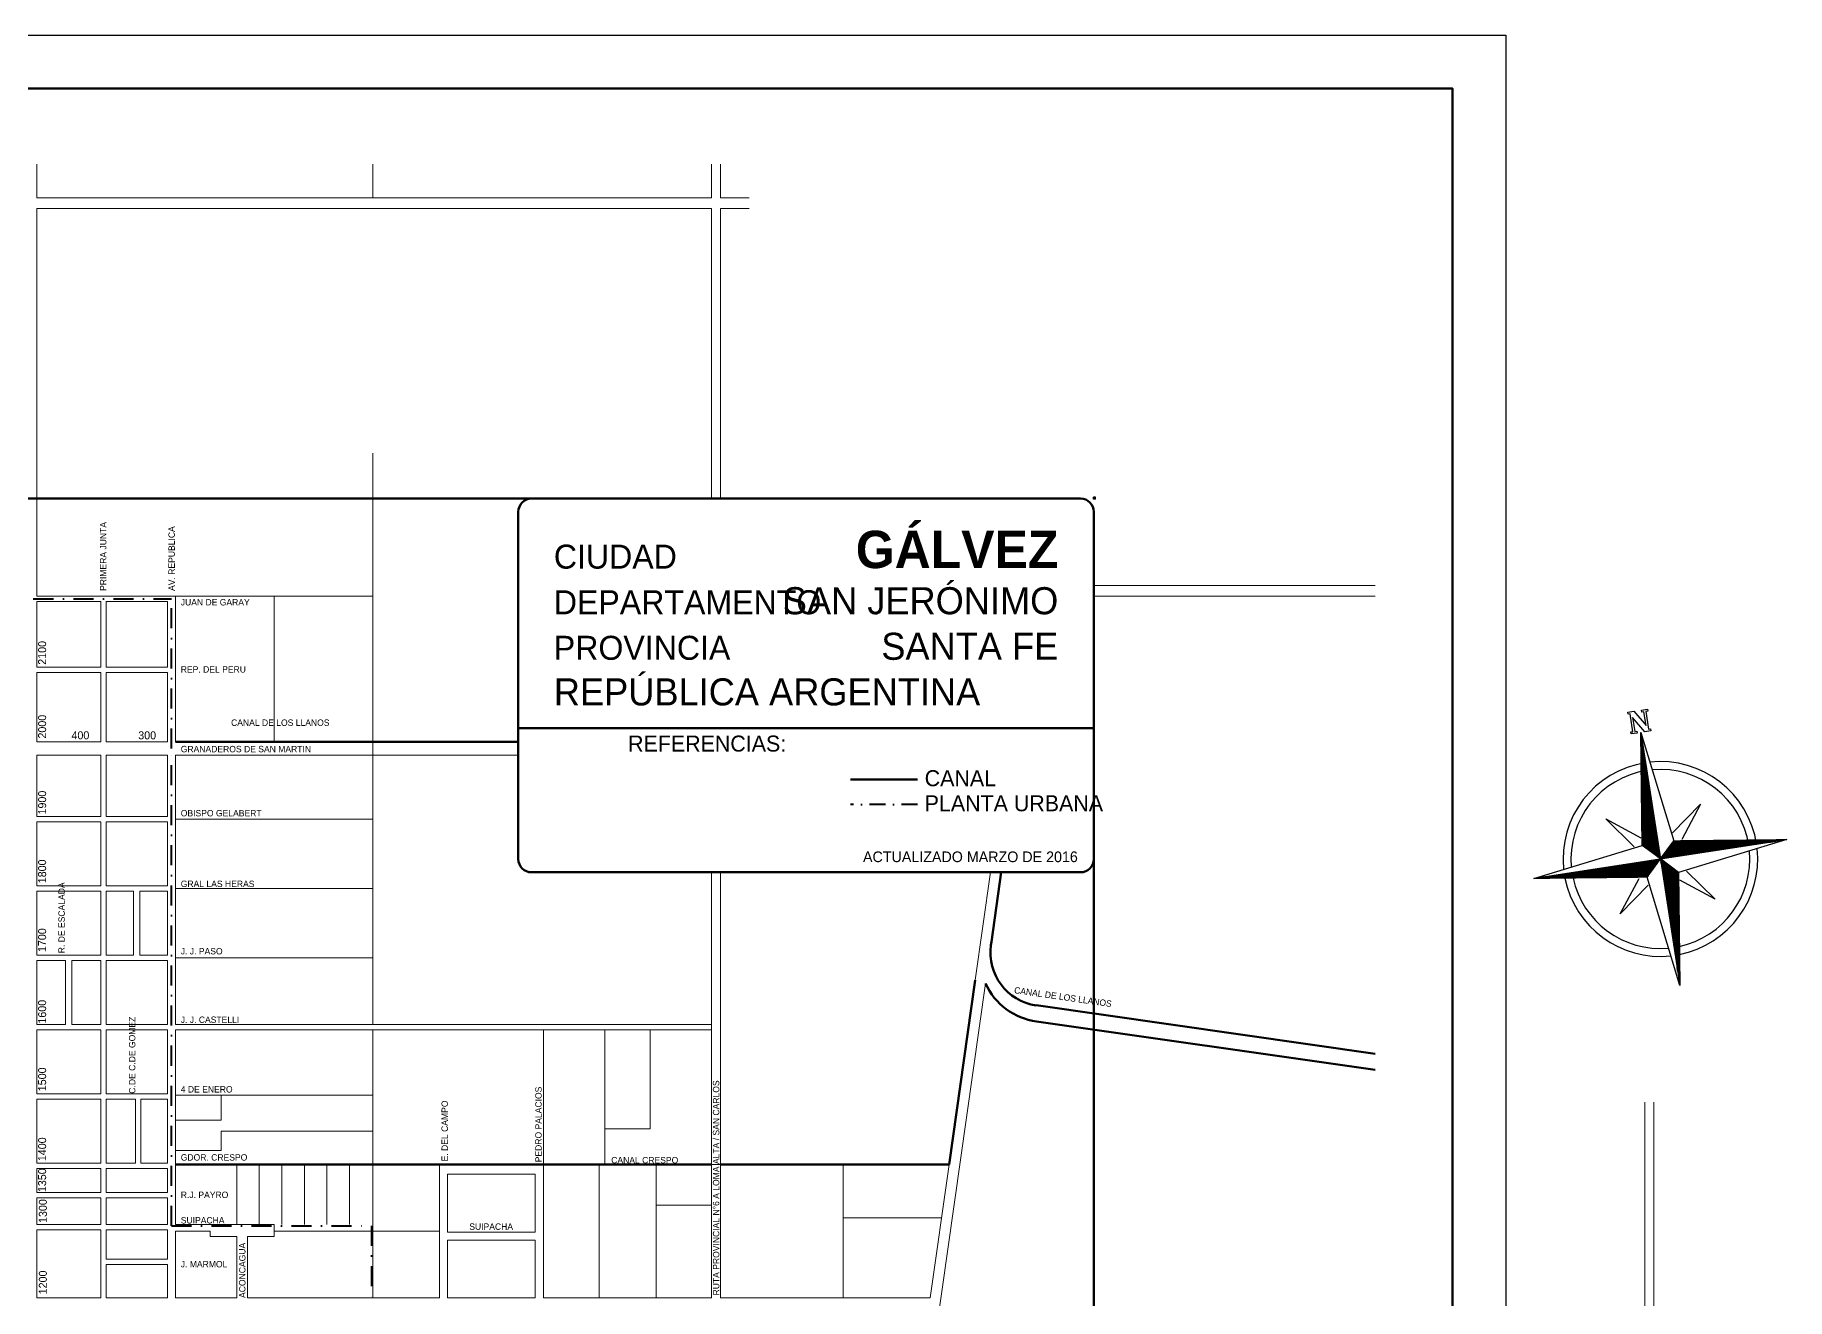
# Model space of a CAD drawing. Extents: x -88 to 6599, y -788 to 3582.
# Drawn here: x 2337 to 5621, y 1213 to 3582 of the extents above; entities that cross this region are included whole.
import ezdxf
from ezdxf.enums import TextEntityAlignment as Align

# ---------------------------------------------------------------- set-up
doc = ezdxf.new("R2010")
doc.units = 0
doc.header["$LTSCALE"] = 15
doc.header["$MEASUREMENT"] = 0
doc.header["$PDMODE"] = 2
doc.header["$PDSIZE"] = 3
doc.linetypes.add('DASHDOT', pattern=[1, 0.5, -0.25, 0, -0.25])
for name, color, linetype, lineweight in [('Calles Altura', 5, 'CONTINUOUS', 5), ('Calles Nombres', 7, 'CONTINUOUS', 5), ('Canal', 151, 'CONTINUOUS', 80), ('Limite PLANTA URBANA', 4, 'DASHDOT', 40), ('MANZANAS para imprimir', 7, 'CONTINUOUS', 20), ('ROTULO', 7, 'CONTINUOUS', 60)]:
    doc.layers.add(name, color=color, linetype=linetype, lineweight=lineweight)
doc.layers.add('NORTE', color=7, linetype='CONTINUOUS')
doc.styles.add('ARIAL', font='Abel-Regular.ttf')
doc.styles.add('TEXTO', font='Abel-Regular.ttf')

msp = doc.modelspace()

# ---------------------------------------------------------------- hatches: boundary and pattern name
at = {"layer": 'NORTE', "lineweight": -2, "ltscale": 2}
h = msp.add_hatch(dxfattribs=at)
h.set_pattern_fill('ANSI31', color=256, style=0)
h.paths.add_polyline_path([(5350, 2062.8), (5384.2, 2037.7), (5358.8, 2203.5, 0.015475), (5348.5, 2201.6)])
h.paths.add_polyline_path([(5356.5, 2218.1), (5347.8, 2274.9), (5348.4, 2216.6, -0.011298)])
h.paths.add_polyline_path([(5348.5, 2201.6, -0.015475), (5358.8, 2203.5), (5356.5, 2218.1, 0.011298), (5348.4, 2216.6)])
h = msp.add_hatch(dxfattribs=at)
h.set_pattern_fill('ANSI31', color=256, style=0)
h.paths.add_polyline_path([(5409.3, 2071.9), (5384.2, 2037.7), (5550, 2063.1, 0.015475), (5548.1, 2073.3)])
h.paths.add_polyline_path([(5548.1, 2073.3, -0.015475), (5550, 2063.1), (5564.6, 2065.4, 0.011298), (5563.2, 2073.5)])
h.paths.add_polyline_path([(5563.2, 2073.5, -0.011298), (5564.6, 2065.4), (5621.5, 2074.1)])
at = {"layer": 'NORTE'}
h = msp.add_hatch(dxfattribs=at)
h.set_pattern_fill('ANSI31', color=256, style=0)
h.paths.add_polyline_path([(5359.1, 2003.5), (5384.2, 2037.7), (5147, 2001.2), (5205.3, 2001.9), (5220.3, 2002)])
at = {"layer": 'NORTE', "lineweight": -2, "ltscale": 2}
h = msp.add_hatch(dxfattribs=at)
h.set_pattern_fill('ANSI31', color=256, style=0)
h.paths.add_polyline_path([(5418.4, 2012.6), (5384.2, 2037.7), (5420.6, 1800.4), (5420, 1858.7), (5419.9, 1873.8)])

# ---------------------------------------------------------------- linework, layer by layer
at = {"layer": 'Canal'}
for p, q in [((3243, 2257.3), (2600.2, 2257.3)), ((4129.1, 1876.4), (4129.9, 1882.5)), ((4050.6, 1464.9), (4099.4, 1810.8)), ((4213.9, 1763.4), (4849.7, 1672.5)), ((4214.6, 1733), (4849.7, 1642.2)), ((2600.2, 1464.9), (3605, 1464.9)), ((3622, 1464.9), (4050.6, 1464.9))]:
    msp.add_line(p, q, dxfattribs=at)
at = {"layer": 'Canal', "ltscale": 4}
msp.add_line((3991.7, 2186.6), (3865.7, 2186.6), dxfattribs=at)
at = {"layer": 'Canal', "ltscale": 2}
msp.add_line((4129.9, 1882.5), (4148.4, 2012.7), dxfattribs=at)
at = {"layer": 'Canal'}
for centre, radius, start in [((4228, 1862.3), 100, 171.9406), ((4232.3, 1856.7), 125, 204.8004)]:
    msp.add_arc(centre, radius, start, 261.8699, dxfattribs=at)
at = {"layer": 'Limite PLANTA URBANA', "ltscale": 5}
for p, q in [((756.7, 2525.1), (2592.7, 2525.1)), ((2592.7, 2244.8), (2592.7, 2525.1)), ((2592.7, 1349.9), (2592.7, 2244.8)), ((2592.7, 1349.9), (2967.6, 1349.9)), ((2967.6, 1349.9), (2967.6, 1204.9))]:
    msp.add_line(p, q, dxfattribs=at)
at = {"layer": 'Limite PLANTA URBANA', "ltscale": 4}
msp.add_line((3991.7, 2139.6), (3865.7, 2139.6), dxfattribs=at)
at = {"layer": 'MANZANAS para imprimir', "color": 0}
for p, q in [((2340.2, 3340.3), (2340.2, 3277.1)), ((2970.1, 3340.3), (2970.1, 3277.1)), ((3605, 3340.3), (3605, 3277.1)), ((3622, 3340.3), (3622, 3277.1)), ((3605, 3277.1), (2340.2, 3277.1)), ((3605, 3257.1), (2340.2, 3257.1)), ((2340.2, 3257.1), (2340.2, 2530.1)), ((3605, 3257.1), (2600.2, 3257.1)), ((3605, 2713.2), (3605, 3257.1)), ((3675.8, 3277.1), (3622, 3277.1)), ((3675.8, 3257.1), (3622, 3257.1)), ((3675.8, 3257.1), (3622, 3257.1)), ((3622, 3257.1), (3622, 2713.2)), ((2970.1, 2798.6), (2970.1, 1727.4)), ((2340.2, 2530.1), (2970.1, 2530.1)), ((2600.2, 2530.1), (2600.2, 2257.3)), ((2785.1, 2530.1), (2785.1, 2257.3)), ((4322, 2550.1), (4849.7, 2550.1)), ((4322, 2530.1), (4849.7, 2530.1)), ((4322, 2530.1), (4849.7, 2530.1)), ((2340.2, 2520.1), (2460.2, 2520.1)), ((2340.2, 2520.1), (2340.2, 2397.2)), ((2470.2, 2520.1), (2585.2, 2520.1)), ((2585.2, 2520.1), (2585.2, 2397.2)), ((2340.2, 2387.2), (2340.2, 2257.3)), ((2585.2, 2387.2), (2585.2, 2257.3)), ((2460.2, 2257.3), (2340.2, 2257.3)), ((2585.2, 2257.3), (2470.2, 2257.3)), ((2460.2, 2232.3), (2340.2, 2232.3)), ((2340.2, 2232.3), (2340.2, 2117.3)), ((2460.2, 2232.3), (2460.2, 2117.3)), ((2470.2, 2232.3), (2470.2, 2117.3)), ((2585.2, 2232.3), (2470.2, 2232.3)), ((2585.2, 2232.3), (2585.2, 2117.3)), ((2600.2, 2232.3), (2600.2, 1727.4)), ((3243, 2232.3), (2600.2, 2232.3)), ((2460.2, 2117.3), (2340.2, 2117.3)), ((2460.2, 2107.3), (2340.2, 2107.3)), ((2340.2, 2107.3), (2340.2, 1987.3)), ((2460.2, 2107.3), (2460.2, 1987.3)), ((2585.2, 2117.3), (2470.2, 2117.3)), ((2585.2, 2107.3), (2470.2, 2107.3)), ((2470.2, 2107.3), (2470.2, 1987.3)), ((2585.2, 2107.3), (2585.2, 1987.3)), ((2970.1, 2112.3), (2600.2, 2112.3)), ((3605, 1727.4), (3605, 2012.7)), ((3622, 2012.7), (3622, 1214.9)), ((4099.4, 1810.8), (4128.1, 2012.7)), ((4129.9, 1882.5), (4148.4, 2012.7)), ((2460.2, 1987.3), (2340.2, 1987.3)), ((2460.2, 1977.3), (2340.2, 1977.3)), ((2340.2, 1977.3), (2340.2, 1857.3)), ((2460.2, 1977.3), (2460.2, 1857.3)), ((2585.2, 1987.3), (2470.2, 1987.3)), ((2470.2, 1977.3), (2470.2, 1857.3)), ((2521.8, 1977.3), (2470.2, 1977.3)), ((2585.2, 1977.3), (2533.6, 1977.3)), ((2585.2, 1977.3), (2585.2, 1857.3)), ((2970.1, 1982.3), (2600.2, 1982.3)), ((2460.2, 1857.3), (2340.2, 1857.3)), ((2340.2, 1847.3), (2340.2, 1727.4)), ((2394.3, 1847.3), (2340.2, 1847.3)), ((2394.3, 1847.3), (2394.3, 1727.4)), ((2460.2, 1847.3), (2406.1, 1847.3)), ((2406.1, 1847.3), (2406.1, 1727.4)), ((2460.2, 1847.3), (2460.2, 1727.4)), ((2521.8, 1857.3), (2470.2, 1857.3)), ((2585.2, 1847.3), (2470.2, 1847.3)), ((2470.2, 1847.3), (2470.2, 1727.4)), ((2585.2, 1857.3), (2533.6, 1857.3)), ((2585.2, 1847.3), (2585.2, 1727.4)), ((2970.1, 1852.3), (2600.2, 1852.3)), ((2970.1, 1801.8), (2970.1, 1727.4)), ((3605, 1801.8), (3605, 1717.4)), ((3622, 1801.8), (3622, 1214.9)), ((3902.7, 277.7), (4118.8, 1804.3)), ((3902.7, 277.7), (4118.8, 1804.3)), ((3902.7, 277.7), (4118.8, 1804.3)), ((2394.3, 1727.4), (2340.2, 1727.4)), ((2460.2, 1717.4), (2340.2, 1717.4)), ((2340.2, 1717.4), (2340.2, 1597.4)), ((2460.2, 1727.4), (2406.1, 1727.4)), ((2460.2, 1717.4), (2460.2, 1597.4)), ((2585.2, 1727.4), (2470.2, 1727.4)), ((2470.2, 1717.4), (2470.2, 1597.4)), ((2585.2, 1717.4), (2470.2, 1717.4)), ((2585.2, 1717.4), (2585.2, 1597.4)), ((3605, 1727.4), (2600.2, 1727.4)), ((3605, 1717.4), (2600.2, 1717.4)), ((2600.2, 1717.4), (2600.2, 1352.4)), ((2970.1, 1717.4), (2970.1, 1214.9)), ((3405, 1717.4), (3405, 1464.9)), ((3490, 1717.4), (3490, 1532)), ((3605, 1717.4), (3605, 1214.9)), ((2460.2, 1597.4), (2340.2, 1597.4)), ((2460.2, 1587.4), (2340.2, 1587.4)), ((2340.2, 1587.4), (2340.2, 1467.4)), ((2460.2, 1587.4), (2460.2, 1467.4)), ((2585.2, 1597.4), (2470.2, 1597.4)), ((2470.2, 1587.4), (2470.2, 1467.4)), ((2525.2, 1587.4), (2470.2, 1587.4)), ((2525.2, 1587.4), (2525.2, 1467.4)), ((2585.2, 1587.4), (2535.2, 1587.4)), ((2535.2, 1587.4), (2535.2, 1467.4)), ((2585.2, 1587.4), (2585.2, 1467.4)), ((2600.2, 1594.9), (2970.1, 1594.9)), ((2685.9, 1594.9), (2685.9, 1548.1)), ((5354.7, 582.4), (5354.7, 1582.2)), ((5371.7, 1582.2), (5371.7, 875.2)), ((2685.9, 1548.1), (2600.2, 1548.1)), ((2970.1, 1527.6), (2685.9, 1527.6)), ((2685.9, 1527.6), (2685.9, 1491.3)), ((3490, 1532), (3405, 1532)), ((2600.2, 1491.3), (2685.9, 1491.3)), ((2460.2, 1467.4), (2340.2, 1467.4)), ((2340.2, 1457.4), (2340.2, 1412.4)), ((2460.2, 1457.4), (2340.2, 1457.4)), ((2460.2, 1457.4), (2460.2, 1412.4)), ((2525.2, 1467.4), (2470.2, 1467.4)), ((2585.2, 1457.4), (2470.2, 1457.4)), ((2470.2, 1457.4), (2470.2, 1412.4)), ((2585.2, 1467.4), (2535.2, 1467.4)), ((2585.2, 1457.4), (2585.2, 1412.4)), ((2715.1, 1464.9), (2715.1, 1352.4)), ((2757.4, 1464.9), (2757.4, 1352.4)), ((2799.7, 1464.9), (2799.7, 1352.4)), ((2842, 1464.9), (2842, 1352.4)), ((2884.3, 1464.9), (2884.3, 1352.4)), ((2926.6, 1464.9), (2926.6, 1352.4)), ((3394.4, 1464.9), (3394.4, 1214.9)), ((3501.2, 1464.9), (3501.2, 1214.9)), ((3851.9, 1464.9), (3851.9, 1214.9)), ((4050.6, 1464.9), (4015.2, 1214.9)), ((2460.2, 1412.4), (2340.2, 1412.4)), ((2585.2, 1412.4), (2470.2, 1412.4)), ((2340.2, 1402.4), (2340.2, 1352.4)), ((2460.2, 1402.4), (2340.2, 1402.4)), ((2460.2, 1402.4), (2460.2, 1352.4)), ((2585.2, 1402.4), (2470.2, 1402.4)), ((2470.2, 1402.4), (2470.2, 1352.4)), ((2585.2, 1402.4), (2585.2, 1352.4)), ((2460.2, 1352.4), (2340.2, 1352.4)), ((2585.2, 1352.4), (2470.2, 1352.4)), ((2600.2, 1352.4), (2785.1, 1352.4)), ((2785.1, 1352.4), (2785.1, 1329.9)), ((4036.4, 1364.9), (3851.9, 1364.9)), ((2340.2, 1342.4), (2340.2, 1214.9)), ((2460.2, 1342.4), (2340.2, 1342.4)), ((2460.2, 1342.4), (2460.2, 1214.9)), ((2585.2, 1342.4), (2470.2, 1342.4)), ((2470.2, 1342.4), (2470.2, 1287.4)), ((2585.2, 1342.4), (2585.2, 1287.4)), ((2600.2, 1339.9), (2665.1, 1339.9)), ((2600.2, 1339.9), (2600.2, 1214.9)), ((2665.1, 1339.9), (2665.1, 1329.9)), ((2665.1, 1339.9), (2665.1, 1329.9)), ((2665.1, 1339.9), (2665.1, 1329.9)), ((2665.1, 1329.9), (2715.1, 1329.9)), ((2715.1, 1329.9), (2715.1, 1214.9)), ((2735.1, 1329.9), (2735.1, 1214.9)), ((2735.1, 1329.9), (2785.1, 1329.9)), ((2785.1, 1339.9), (3095.1, 1339.9)), ((2585.2, 1287.4), (2470.2, 1287.4)), ((2585.2, 1277.4), (2470.2, 1277.4)), ((2470.2, 1277.4), (2470.2, 1214.9)), ((2585.2, 1277.4), (2585.2, 1214.9)), ((2460.2, 1214.9), (2340.2, 1214.9)), ((2585.2, 1214.9), (2470.2, 1214.9)), ((2715.1, 1214.9), (2600.2, 1214.9)), ((3095.1, 1214.9), (2735.1, 1214.9)), ((3274.9, 1214.9), (3110.1, 1214.9)), ((3605, 1214.9), (3290, 1214.9)), ((4015.2, 1214.9), (3622, 1214.9))]:
    msp.add_line(p, q, dxfattribs=at)
at = {"layer": 'MANZANAS para imprimir', "color": 0, "ltscale": 2}
for p, q in [((2460.2, 2520.1), (2460.2, 2397.2)), ((2470.2, 2520.1), (2470.2, 2397.2)), ((2460.2, 2397.2), (2340.2, 2397.2)), ((2460.2, 2387.2), (2340.2, 2387.2)), ((2460.2, 2387.2), (2460.2, 2257.3)), ((2585.2, 2397.2), (2470.2, 2397.2)), ((2585.2, 2387.2), (2470.2, 2387.2)), ((2470.2, 2387.2), (2470.2, 2257.3)), ((3290, 1464.9), (3290, 1717.4)), ((3095.1, 1464.9), (3095.1, 1214.9)), ((3110.1, 1446.9), (3110.1, 1338.4)), ((3274.9, 1446.9), (3110.1, 1446.9)), ((3274.9, 1446.9), (3274.9, 1338.4)), ((3290, 1464.9), (3290, 1214.9)), ((3605, 1388.6), (3501.2, 1388.6)), ((3110.1, 1338.4), (3274.9, 1338.4)), ((3110.1, 1323.4), (3274.9, 1323.4)), ((3110.1, 1323.4), (3110.1, 1214.9)), ((3274.9, 1323.4), (3274.9, 1214.9)), ((3605, 1214.9), (3290, 1214.9))]:
    msp.add_line(p, q, dxfattribs=at)
at = {"layer": 'MANZANAS para imprimir', "ltscale": 2}
for p, q in [((2600.2, 2257.3), (3243, 2257.3)), ((2521.8, 1977.3), (2521.8, 1857.3)), ((2533.6, 1977.3), (2533.6, 1857.3)), ((4129.9, 1882.5), (4129.1, 1876.4)), ((4050.6, 1464.9), (4099.4, 1810.8)), ((4849.7, 1672.5), (4213.9, 1763.4)), ((4849.7, 1642.2), (4214.6, 1733)), ((2600.2, 1464.9), (4050.6, 1464.9))]:
    msp.add_line(p, q, dxfattribs=at)
at = {"layer": 'MANZANAS para imprimir'}
for centre, radius, start in [((4228, 1862.3), 100, 171.9406), ((4232.3, 1856.7), 125, 204.8004)]:
    msp.add_arc(centre, radius, start, 261.8699, dxfattribs=at)
at = {"layer": 'NORTE'}
for p, q in [((5347.8, 2274.9), (5409.3, 2071.9)), ((5350, 2062.8), (5347.8, 2274.9)), ((5347.8, 2274.9), (5384.2, 2037.7)), ((5407, 2086.7), (5459.5, 2140.3)), ((5459.5, 2140.3), (5424.1, 2074.2)), ((5335.2, 2060.5), (5281.6, 2113)), ((5281.6, 2113), (5347.7, 2077.6)), ((5384.2, 2037.7), (5621.5, 2074.1)), ((5384.2, 2037.7), (5409.3, 2071.9)), ((5409.3, 2071.9), (5621.5, 2074.1)), ((5621.5, 2074.1), (5418.4, 2012.6)), ((5147, 2001.2), (5350, 2062.8)), ((5147, 2001.2), (5384.2, 2037.7)), ((5384.2, 2037.7), (5350, 2062.8)), ((5359.1, 2003.5), (5384.2, 2037.7)), ((5418.4, 2012.6), (5384.2, 2037.7)), ((5384.2, 2037.7), (5420.6, 1800.4)), ((5418.4, 2012.6), (5420.6, 1800.4)), ((5433.2, 2014.9), (5486.8, 1962.4)), ((5359.1, 2003.5), (5147, 2001.2)), ((5308.9, 1935), (5344.3, 2001.2)), ((5361.4, 1988.6), (5308.9, 1935)), ((5420.6, 1800.4), (5359.1, 2003.5)), ((5486.8, 1962.4), (5420.7, 1997.7))]:
    msp.add_line(p, q, dxfattribs=at)
msp.add_lwpolyline([(5336.1, 2276.9), (5339.8, 2277.5), (5340.4, 2273.8), (5329.2, 2272.1), (5328.7, 2275.8), (5332.4, 2276.3), (5327.3, 2309.7), (5323.6, 2309.1), (5323, 2312.8), (5334.1, 2314.6), (5357.2, 2287.7), (5353.2, 2313.7), (5349.5, 2313.1), (5348.9, 2316.8), (5360, 2318.5), (5360.6, 2314.8), (5356.9, 2314.3), (5362, 2280.9), (5365.7, 2281.5), (5366.3, 2277.8), (5355.2, 2276.1), (5332.1, 2302.9), (5336.1, 2276.9)], dxfattribs=at)
for radius, start, end in [(182.5, 98.7307, 186.1416), (167.7, 98.7307, 185.1843), (182.5, 8.7307, 96.1416), (167.7, 8.7307, 95.1843), (167.7, 282.2772, 5.1843), (182.5, 281.3199, 6.1416), (182.5, 191.3199, 276.1416), (167.7, 192.2772, 275.1843)]:
    msp.add_arc((5384.2, 2037.7), radius, start, end, dxfattribs=at)
at = {"layer": 'ROTULO', "color": 0, "lineweight": -2}
for p, q in [((-88.1, 3582), (5094.2, 3582)), ((5094.2, 3582), (5094.2, -788.5))]:
    msp.add_line(p, q, dxfattribs=at)
at = {"layer": 'ROTULO', "ltscale": 2}
for p, q in [((4297, 2713.2), (541.4, 2713.2)), ((4322, -589.6), (4322, 2688.2))]:
    msp.add_line(p, q, dxfattribs=at)
at = {"layer": 'ROTULO', "color": 0}
for p, q in [((3243, 2688.2), (3243, 2037.7)), ((3243, 2283), (4322, 2283)), ((4297.1, 2012.7), (3268, 2012.7))]:
    msp.add_line(p, q, dxfattribs=at)
msp.add_lwpolyline([(111.9, 3482), (4994.2, 3482), (4994.2, -688.5), (111.9, -688.5)], close=True, dxfattribs=at)
at = {"layer": 'ROTULO', "ltscale": 2}
for centre, start, end in [((3268, 2688.2), 90, 180), ((4297, 2688.2), 0, 90), ((4297, 2037.7), 270, 0)]:
    msp.add_arc(centre, 25, start, end, dxfattribs=at)
at = {"layer": 'ROTULO', "color": 0}
msp.add_arc((3268, 2037.7), 25, 180, 270, dxfattribs=at)
at = {"layer": 'ROTULO', "ltscale": 2}
msp.add_point((4323, 2714.2), dxfattribs=at)

# ---------------------------------------------------------------- texts
at = {"layer": 'Calles Altura', "char_height": 15, "width": 50.336, "attachment_point": 1, "rotation": 90, "style": 'TEXTO'}
for s, insert in [('2100', (2342.8, 2401.7)), ('2000', (2342.8, 2263.4)), ('1900', (2342.8, 2121.1)), ('1800', (2342.8, 1992.2)), ('1700', (2342.8, 1863.2)), ('1600', (2342.8, 1729.1)), ('1500', (2342.8, 1602.4)), ('1400', (2342.8, 1471.3)), ('1350', (2342.8, 1413.3)), ('1300', (2344.1, 1355.5)), ('1200', (2344.1, 1221.7))]:
    msp.add_mtext(s, dxfattribs=dict(at, insert=insert))
at = {"layer": 'Calles Altura', "char_height": 15, "attachment_point": 1, "style": 'TEXTO'}
for s, insert, width in [('400', (2405.3, 2277), 67.461), ('300', (2530.5, 2277), 67.571)]:
    msp.add_mtext(s, dxfattribs=dict(at, insert=insert, width=width))
at = {"layer": 'Calles Nombres', "style": 'TEXTO'}
for s, height, rotation, p in [('PRIMERA JUNTA', 11.998, 90, (2470.8, 2540.1)), ('AV. REPUBLICA', 11.998, 90, (2599.1, 2540.1)), ('R. DE ESCALADA', 11.998, 90, (2392.8, 1861)), ('CANAL DE LOS LLANOS', 11.998, 351.8667, (4172, 1786.2)), ('C.DE C.DE GOMEZ', 11.998, 90, (2525, 1597.8)), ('PEDRO PALACIOS', 11.998, 90, (3286.8, 1469.2)), ('RUTA PROVINCIAL N°6 A LOMA ALTA / SAN CARLOS', 11.998, 90, (3619.8, 1219.6)), ('E. DEL CAMPO', 11.998, 90, (3111, 1470.9)), ('ACONCAGUA', 12, 90, (2731.5, 1214.9))]:
    msp.add_text(s, height=height, rotation=rotation, dxfattribs=at).set_placement(p)
for s, height, p in [('JUAN DE GARAY', 11.998, (2610.2, 2512.9)), ('REP. DEL PERU', 11.998, (2610.2, 2387.1)), ('CANAL DE LOS LLANOS', 11.998, (2704.5, 2287.2)), ('GRANADEROS DE SAN MARTIN', 11.998, (2610.2, 2237.7)), ('OBISPO GELABERT', 11.998, (2610.2, 2117.6)), ('GRAL LAS HERAS', 11.998, (2610.2, 1985.1)), ('J. J. PASO', 12, (2610.2, 1858.8)), ('J. J. CASTELLI', 11.998, (2610.2, 1730.4)), ('4 DE ENERO', 12, (2610.2, 1600)), ('GDOR. CRESPO', 11.998, (2610.2, 1472.4)), ('CANAL CRESPO', 11.998, (3417.2, 1467.2)), ('R.J. PAYRO', 12, (2610.2, 1402.2)), ('SUIPACHA', 12, (2610.2, 1354.5)), ('SUIPACHA', 12, (3151.1, 1342.6)), ('J. MARMOL', 12, (2610.2, 1272.3))]:
    msp.add_text(s, height=height, dxfattribs=at).set_placement(p)
at = {"layer": 'Canal', "style": 'TEXTO'}
msp.add_text('CANAL', height=30, dxfattribs=at).set_placement((4004.9, 2174.1))
at = {"layer": 'Limite PLANTA URBANA', "style": 'TEXTO'}
msp.add_text('PLANTA URBANA', height=29.998, dxfattribs=at).set_placement((4004.9, 2127.1))
at = {"layer": 'MANZANAS para imprimir', "insert": (4292, 2051.8), "char_height": 20, "width": 496.39, "attachment_point": 3, "style": 'ARIAL'}
msp.add_mtext('ACTUALIZADO MARZO DE 2016', dxfattribs=at)
at = {"layer": 'ROTULO', "color": 0, "style": 'TEXTO'}
for s, height, p in [('CIUDAD', 45, (3309.6, 2581.9)), ('DEPARTAMENTO', 45, (3309.6, 2496.4)), ('PROVINCIA', 45, (3309.6, 2411)), ('REPÚBLICA ARGENTINA', 50.75, (3309.6, 2325.5))]:
    msp.add_text(s, height=height, dxfattribs=at).set_placement(p)
for s, p in [('SAN JERÓNIMO', (4255.4, 2496.4)), (' SANTA FE', (4255.4, 2411))]:
    msp.add_text(s, height=50.75, dxfattribs=at).set_placement(p, align=Align.RIGHT)
at = {"layer": 'ROTULO', "color": 0, "lineweight": -2, "ltscale": 2, "insert": (4255.4, 2581.9), "char_height": 70, "width": 358.051, "attachment_point": 9, "style": 'TEXTO'}
msp.add_mtext('{\\fOswald|b1|i0|c0|p2;GÁLVEZ}', dxfattribs=at)
at = {"layer": 'ROTULO', "ltscale": 2, "insert": (3448.8, 2238.6), "char_height": 30, "attachment_point": 7, "style": 'TEXTO'}
msp.add_mtext('REFERENCIAS:', dxfattribs=at)

doc.saveas('drawing.dxf')
